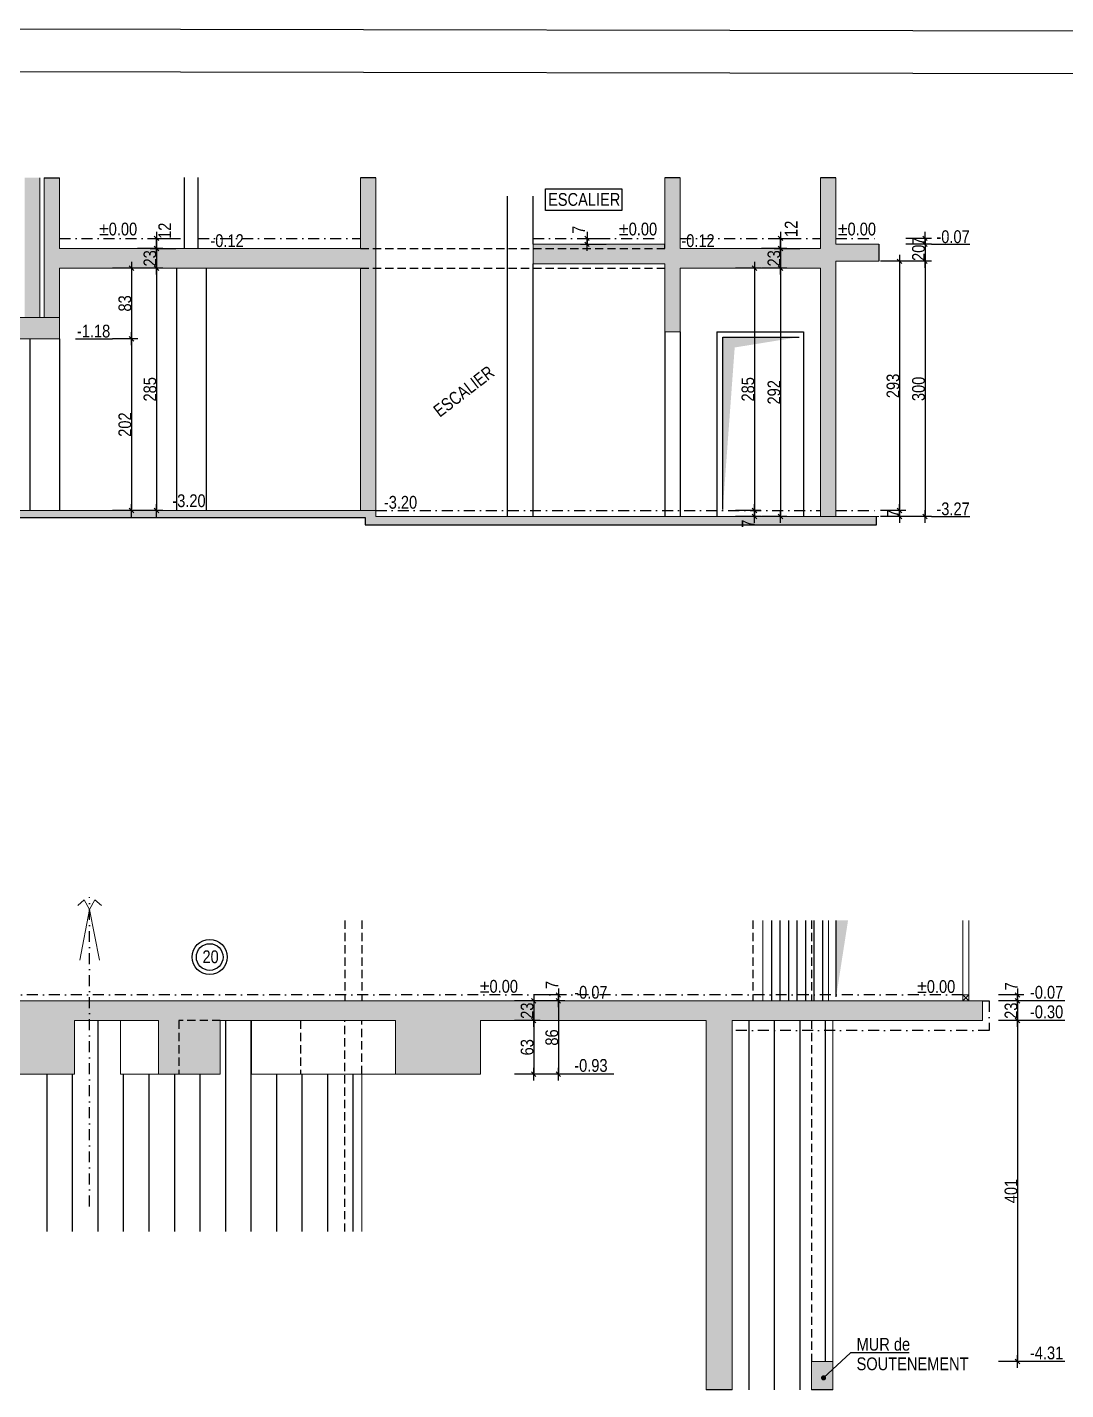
# Model space of a CAD drawing. Header units: centimetres. Extents: x 0 to 23018, y -29024 to -24812.
# Drawn here: x 17434 to 18656, y -26414 to -24812 of the extents above; entities that cross this region are included whole.
import ezdxf
from ezdxf.enums import TextEntityAlignment as Align

# ---------------------------------------------------------------- set-up
doc = ezdxf.new("R2010")
doc.units = ezdxf.units.CM
doc.header["$LTSCALE"] = 25.4
doc.header["$PDMODE"] = 1
doc.header["$PDSIZE"] = -2
doc.linetypes.add('CACHEX2', pattern=[19.05, 12.7, -6.35])
doc.linetypes.add('TIRETPTX2', pattern=[50.8, 25.4, -12.7, 0, -12.7])
for name, color, linetype in [('01_cote_gen', 4, 'Continuous'), ('01_linteaux', 2, 'Continuous'), ('01_murs_sup', 2, 'CACHEX2'), ('01_poch_BN', 9, 'Continuous'), ('01_poch_murs', 253, 'Continuous'), ('01_texte', 230, 'Continuous'), ('AA_COTES', 2, 'Continuous')]:
    doc.layers.add(name, color=color, linetype=linetype)
doc.layers.add('01_murs_coup', color=5, linetype='Continuous', lineweight=60)
doc.layers.add('01_PIEUX', color=5, linetype='Continuous', lineweight=60)
doc.styles.add('ARIAL NA', font='ARIALN.TTF')
doc.styles.add('MATTE_TXT', font='arial.ttf')
doc.styles.add('STYLE2', font='ARIALN.TTF')
doc.dimstyles.new('JB50', dxfattribs={"dimscale": 0.1, "dimtxt": 150, "dimasz": 15, "dimexe": 0.1, "dimexo": 0.1, "dimgap": 0.09, "dimtad": 1, "dimdec": 1, "dimdsep": 46, "dimtxsty": 'STYLE2', "dimblk1": 'BOND_G', "dimblk2": 'BOND_D', "dimsah": 1, "dimcen": 1.5, "dimdle": 0.01, "dimse1": 1, "dimse2": 1, "dimclrd": 4, "dimclre": 2, "dimclrt": 6, "dimazin": 2, "dimtfac": 2.333333, "dimtdec": 1, "dimtix": 1, "dimtmove": 2, "dimatfit": 3, "dimldrblk": 'BOND_G', "dimfxl": 1, "dimtolj": 1, "dimtzin": 0, "dimarcsym": 0})

# ---------------------------------------------------------------- blocks, each defined once
blk = doc.blocks.new('BOND_G')
at = {"layer": 'AA_COTES', "color": 0}
for p, q in [((0, -5), (0, 15)), ((5, 0), (-5, 0)), ((1.8, 1.8), (-1.8, -1.8))]:
    blk.add_line(p, q, dxfattribs=at)
blk = doc.blocks.new('BOND_D')
at = {"layer": 'AA_COTES', "color": 0}
for p, q in [((5, 0), (-5, 0)), ((-1.8, -1.8), (1.8, 1.8)), ((0, 5), (0, -15))]:
    blk.add_line(p, q, dxfattribs=at)
blk = doc.blocks.new('*D39')
at = {"layer": '01_cote_gen', "color": 4, "lineweight": -2, "ltscale": 3, "transparency": 16777216}
blk.add_line((20076.5, -25449.1), (20076.5, -25506.1), dxfattribs=at)
at = {"layer": 'Defpoints', "color": 0, "ltscale": 3, "transparency": 16777216}
for p in [(20054, -25447.6), (0, -25507.6), (20076.5, -25507.6)]:
    blk.add_point(p, dxfattribs=at)
at = {"layer": '01_cote_gen', "color": 4, "lineweight": -2, "ltscale": 3, "transparency": 16777216, "xscale": 1.5, "yscale": 1.5, "zscale": 1.5}
for name, p, rotation in [('BOND_G', (20076.5, -25447.6), 90), ('BOND_D', (20076.5, -25507.6), 270)]:
    blk.add_blockref(name, p, dxfattribs=dict(at, rotation=rotation))
at = {"layer": '01_cote_gen', "color": 6, "ltscale": 3, "transparency": 16777216, "insert": (20068.9, -25477.6), "char_height": 15, "attachment_point": 5, "rotation": 90, "style": 'STYLE2'}
blk.add_mtext('\\A1;60', dxfattribs=at)
blk = doc.blocks.new('*D143')
at = {"layer": '01_cote_gen', "color": 4, "lineweight": -2, "transparency": 16777216}
blk.add_line((18058.7, -25951.7), (18058.7, -25955.7), dxfattribs=at)
at = {"layer": 'Defpoints', "color": 0, "transparency": 16777216}
for p in [(18018.4, -25950.2), (18010.6, -25957.2), (18058.7, -25957.2)]:
    blk.add_point(p, dxfattribs=at)
at = {"layer": '01_cote_gen', "color": 4, "lineweight": -2, "transparency": 16777216, "xscale": 1.5, "yscale": 1.5, "zscale": 1.5}
for name, p, rotation in [('BOND_G', (18058.7, -25950.2), 90), ('BOND_D', (18058.7, -25957.2), 270)]:
    blk.add_blockref(name, p, dxfattribs=dict(at, rotation=rotation))
at = {"layer": '01_cote_gen', "color": 6, "transparency": 16777216, "insert": (18051.2, -25938.5), "char_height": 15, "attachment_point": 5, "rotation": 90, "style": 'STYLE2'}
blk.add_mtext('\\A1;7', dxfattribs=at)
blk = doc.blocks.new('*D144')
at = {"layer": '01_cote_gen', "color": 4, "lineweight": -2, "transparency": 16777216}
blk.add_line((18058.7, -25958.7), (18058.7, -26041.7), dxfattribs=at)
at = {"layer": 'Defpoints', "color": 0, "transparency": 16777216}
for p in [(18029, -25957.2), (17967, -26043.2), (18058.7, -26043.2)]:
    blk.add_point(p, dxfattribs=at)
at = {"layer": '01_cote_gen', "color": 4, "lineweight": -2, "transparency": 16777216, "xscale": 1.5, "yscale": 1.5, "zscale": 1.5}
for name, p, rotation in [('BOND_G', (18058.7, -25957.2), 90), ('BOND_D', (18058.7, -26043.2), 270)]:
    blk.add_blockref(name, p, dxfattribs=dict(at, rotation=rotation))
at = {"layer": '01_cote_gen', "color": 6, "transparency": 16777216, "insert": (18051.1, -26000.2), "char_height": 15, "attachment_point": 5, "rotation": 90, "style": 'STYLE2'}
blk.add_mtext('\\A1;86', dxfattribs=at)
blk = doc.blocks.new('*D145')
at = {"layer": '01_cote_gen', "color": 4, "lineweight": -2, "transparency": 16777216}
blk.add_line((18029.7, -25958.7), (18029.7, -25978.7), dxfattribs=at)
at = {"layer": 'Defpoints', "color": 0, "transparency": 16777216}
for p in [(18022.5, -25957.2), (18022.5, -25980.2), (18029.7, -25980.2)]:
    blk.add_point(p, dxfattribs=at)
at = {"layer": '01_cote_gen', "color": 4, "lineweight": -2, "transparency": 16777216, "xscale": 1.5, "yscale": 1.5, "zscale": 1.5}
for name, p, rotation in [('BOND_G', (18029.7, -25957.2), 90), ('BOND_D', (18029.7, -25980.2), 270)]:
    blk.add_blockref(name, p, dxfattribs=dict(at, rotation=rotation))
at = {"layer": '01_cote_gen', "color": 6, "transparency": 16777216, "insert": (18022, -25968.7), "char_height": 15, "attachment_point": 5, "rotation": 90, "style": 'STYLE2'}
blk.add_mtext('\\A1;23', dxfattribs=at)
blk = doc.blocks.new('*D146')
at = {"layer": '01_cote_gen', "color": 4, "lineweight": -2, "transparency": 16777216}
blk.add_line((18029.7, -25981.7), (18029.7, -26041.7), dxfattribs=at)
at = {"layer": 'Defpoints', "color": 0, "transparency": 16777216}
for p in [(18001.4, -25980.2), (17967, -26043.2), (18029.7, -26043.2)]:
    blk.add_point(p, dxfattribs=at)
at = {"layer": '01_cote_gen', "color": 4, "lineweight": -2, "transparency": 16777216, "xscale": 1.5, "yscale": 1.5, "zscale": 1.5}
for name, p, rotation in [('BOND_G', (18029.7, -25980.2), 90), ('BOND_D', (18029.7, -26043.2), 270)]:
    blk.add_blockref(name, p, dxfattribs=dict(at, rotation=rotation))
at = {"layer": '01_cote_gen', "color": 6, "transparency": 16777216, "insert": (18022, -26011.7), "char_height": 15, "attachment_point": 5, "rotation": 90, "style": 'STYLE2'}
blk.add_mtext('\\A1;63', dxfattribs=at)
blk = doc.blocks.new('*D119')
at = {"layer": '01_cote_gen', "color": 4, "lineweight": -2, "transparency": 16777216}
blk.add_line((18598.9, -25958.7), (18598.9, -25978.7), dxfattribs=at)
at = {"layer": 'Defpoints', "color": 0, "transparency": 16777216}
for p in [(18543.5, -25957.2), (18543.5, -25980.2), (18598.9, -25980.2)]:
    blk.add_point(p, dxfattribs=at)
at = {"layer": '01_cote_gen', "color": 4, "lineweight": -2, "transparency": 16777216, "xscale": 1.5, "yscale": 1.5, "zscale": 1.5}
for name, p, rotation in [('BOND_G', (18598.9, -25957.2), 90), ('BOND_D', (18598.9, -25980.2), 270)]:
    blk.add_blockref(name, p, dxfattribs=dict(at, rotation=rotation))
at = {"layer": '01_cote_gen', "color": 6, "transparency": 16777216, "insert": (18591.2, -25968.7), "char_height": 15, "attachment_point": 5, "rotation": 90, "style": 'STYLE2'}
blk.add_mtext('\\A1;23', dxfattribs=at)
blk = doc.blocks.new('*D120')
at = {"layer": '01_cote_gen', "color": 4, "lineweight": -2, "transparency": 16777216}
blk.add_line((18598.9, -25951.7), (18598.9, -25955.7), dxfattribs=at)
at = {"layer": 'Defpoints', "color": 0, "transparency": 16777216}
for p in [(18505.8, -25950.2), (18505.8, -25957.2), (18598.9, -25957.2)]:
    blk.add_point(p, dxfattribs=at)
at = {"layer": '01_cote_gen', "color": 4, "lineweight": -2, "transparency": 16777216, "xscale": 1.5, "yscale": 1.5, "zscale": 1.5}
for name, p, rotation in [('BOND_G', (18598.9, -25950.2), 90), ('BOND_D', (18598.9, -25957.2), 270)]:
    blk.add_blockref(name, p, dxfattribs=dict(at, rotation=rotation))
at = {"layer": '01_cote_gen', "color": 6, "transparency": 16777216, "insert": (18591.4, -25940), "char_height": 15, "attachment_point": 5, "rotation": 90, "style": 'STYLE2'}
blk.add_mtext('\\A1;7', dxfattribs=at)
blk = doc.blocks.new('*D149')
at = {"layer": '01_cote_gen', "color": 4, "lineweight": -2, "transparency": 16777216}
blk.add_line((18598.9, -25981.7), (18598.9, -26379.7), dxfattribs=at)
at = {"layer": 'Defpoints', "color": 0, "transparency": 16777216}
for p in [(18394, -25980.2), (18337.4, -26381.2), (18598.9, -26381.2)]:
    blk.add_point(p, dxfattribs=at)
at = {"layer": '01_cote_gen', "color": 4, "lineweight": -2, "transparency": 16777216, "xscale": 1.5, "yscale": 1.5, "zscale": 1.5}
for name, p, rotation in [('BOND_G', (18598.9, -25980.2), 90), ('BOND_D', (18598.9, -26381.2), 270)]:
    blk.add_blockref(name, p, dxfattribs=dict(at, rotation=rotation))
at = {"layer": '01_cote_gen', "color": 6, "transparency": 16777216, "insert": (18591.2, -26180.7), "char_height": 15, "attachment_point": 5, "rotation": 90, "style": 'STYLE2'}
blk.add_mtext('\\A1;401', dxfattribs=at)
blk = doc.blocks.new('*D297')
at = {"layer": '01_cote_gen', "color": 4, "lineweight": -2, "transparency": 16777216}
blk.add_line((18460.1, -25089.1), (18460.1, -25379.1), dxfattribs=at)
at = {"layer": 'Defpoints', "color": 0, "transparency": 16777216}
for p in [(18435.6, -25087.6), (18435.6, -25380.6), (18460.1, -25380.6)]:
    blk.add_point(p, dxfattribs=at)
at = {"layer": '01_cote_gen', "color": 4, "lineweight": -2, "transparency": 16777216, "xscale": 1.5, "yscale": 1.5, "zscale": 1.5}
for name, p, rotation in [('BOND_G', (18460.1, -25087.6), 90), ('BOND_D', (18460.1, -25380.6), 270)]:
    blk.add_blockref(name, p, dxfattribs=dict(at, rotation=rotation))
at = {"layer": '01_cote_gen', "color": 6, "transparency": 16777216, "insert": (18452.4, -25234.1), "char_height": 15, "attachment_point": 5, "rotation": 90, "style": 'STYLE2'}
blk.add_mtext('\\A1;293', dxfattribs=at)
blk = doc.blocks.new('*D298')
at = {"layer": '01_cote_gen', "color": 4, "lineweight": -2, "transparency": 16777216}
blk.add_line((18490, -25069.1), (18490, -25086.1), dxfattribs=at)
at = {"layer": 'Defpoints', "color": 0, "transparency": 16777216}
for p in [(18435.6, -25067.6), (18427.6, -25087.6), (18490, -25087.6)]:
    blk.add_point(p, dxfattribs=at)
at = {"layer": '01_cote_gen', "color": 4, "lineweight": -2, "transparency": 16777216, "xscale": 1.5, "yscale": 1.5, "zscale": 1.5}
for name, p, rotation in [('BOND_G', (18490, -25067.6), 90), ('BOND_D', (18490, -25087.6), 270)]:
    blk.add_blockref(name, p, dxfattribs=dict(at, rotation=rotation))
at = {"layer": '01_cote_gen', "color": 6, "transparency": 16777216, "insert": (18482.4, -25077.6), "char_height": 15, "attachment_point": 5, "rotation": 90, "style": 'STYLE2'}
blk.add_mtext('\\A1;20', dxfattribs=at)
blk = doc.blocks.new('*D299')
at = {"layer": '01_cote_gen', "color": 4, "lineweight": -2, "transparency": 16777216}
blk.add_line((18490, -25089.1), (18490, -25386.1), dxfattribs=at)
at = {"layer": 'Defpoints', "color": 0, "transparency": 16777216}
for p in [(18437.6, -25087.6), (18435.6, -25387.6), (18490, -25387.6)]:
    blk.add_point(p, dxfattribs=at)
at = {"layer": '01_cote_gen', "color": 4, "lineweight": -2, "transparency": 16777216, "xscale": 1.5, "yscale": 1.5, "zscale": 1.5}
for name, p, rotation in [('BOND_G', (18490, -25087.6), 90), ('BOND_D', (18490, -25387.6), 270)]:
    blk.add_blockref(name, p, dxfattribs=dict(at, rotation=rotation))
at = {"layer": '01_cote_gen', "color": 6, "transparency": 16777216, "insert": (18482.4, -25237.6), "char_height": 15, "attachment_point": 5, "rotation": 90, "style": 'STYLE2'}
blk.add_mtext('\\A1;300', dxfattribs=at)
blk = doc.blocks.new('*D300')
at = {"layer": '01_cote_gen', "color": 4, "lineweight": -2, "transparency": 16777216}
for p, q in [((18460.1, -25379.1), (18460.1, -25377.6)), ((18460.1, -25387.6), (18460.1, -25380.6)), ((18460.1, -25389.1), (18460.1, -25390.6))]:
    blk.add_line(p, q, dxfattribs=at)
at = {"layer": 'Defpoints', "color": 0, "transparency": 16777216}
for p in [(18430.7, -25380.6), (18430.7, -25387.6), (18460.1, -25380.6)]:
    blk.add_point(p, dxfattribs=at)
at = {"layer": '01_cote_gen', "color": 4, "lineweight": -2, "transparency": 16777216, "xscale": 1.5, "yscale": 1.5, "zscale": 1.5}
for name, p, rotation in [('BOND_D', (18460.1, -25380.6), 270), ('BOND_G', (18460.1, -25387.6), 90)]:
    blk.add_blockref(name, p, dxfattribs=dict(at, rotation=rotation))
at = {"layer": '01_cote_gen', "color": 6, "transparency": 16777216, "insert": (18452.6, -25384.1), "char_height": 15, "attachment_point": 5, "rotation": 90, "style": 'STYLE2'}
blk.add_mtext('\\A1;7', dxfattribs=at)
blk = doc.blocks.new('*D301')
at = {"layer": '01_cote_gen', "color": 4, "lineweight": -2, "transparency": 16777216}
for p, q in [((18490, -25059.1), (18490, -25057.6)), ((18490, -25067.6), (18490, -25060.6)), ((18490, -25069.1), (18490, -25070.6))]:
    blk.add_line(p, q, dxfattribs=at)
at = {"layer": 'Defpoints', "color": 0, "transparency": 16777216}
for p in [(18432.3, -25060.6), (18432.3, -25067.6), (18490, -25060.6)]:
    blk.add_point(p, dxfattribs=at)
at = {"layer": '01_cote_gen', "color": 4, "lineweight": -2, "transparency": 16777216, "xscale": 1.5, "yscale": 1.5, "zscale": 1.5}
for name, p, rotation in [('BOND_D', (18490, -25060.6), 270), ('BOND_G', (18490, -25067.6), 90)]:
    blk.add_blockref(name, p, dxfattribs=dict(at, rotation=rotation))
at = {"layer": '01_cote_gen', "color": 6, "transparency": 16777216, "insert": (18482.5, -25064.1), "char_height": 15, "attachment_point": 5, "rotation": 90, "style": 'STYLE2'}
blk.add_mtext('\\A1;7', dxfattribs=at)
blk = doc.blocks.new('*D284')
at = {"layer": '01_cote_gen', "color": 4, "lineweight": -2, "transparency": 16777216}
blk.add_line((18320.1, -25074.1), (18320.1, -25094.1), dxfattribs=at)
at = {"layer": 'Defpoints', "color": 0, "transparency": 16777216}
for p in [(18302.8, -25072.6), (18302.8, -25095.6), (18320.1, -25095.6)]:
    blk.add_point(p, dxfattribs=at)
at = {"layer": '01_cote_gen', "color": 4, "lineweight": -2, "transparency": 16777216, "xscale": 1.5, "yscale": 1.5, "zscale": 1.5}
for name, p, rotation in [('BOND_G', (18320.1, -25072.6), 90), ('BOND_D', (18320.1, -25095.6), 270)]:
    blk.add_blockref(name, p, dxfattribs=dict(at, rotation=rotation))
at = {"layer": '01_cote_gen', "color": 6, "transparency": 16777216, "insert": (18312.4, -25084.1), "char_height": 15, "attachment_point": 5, "rotation": 90, "style": 'STYLE2'}
blk.add_mtext('\\A1;23', dxfattribs=at)
blk = doc.blocks.new('*D285')
at = {"layer": '01_cote_gen', "color": 4, "lineweight": -2, "transparency": 16777216}
blk.add_line((18320.1, -25097.1), (18320.1, -25386.1), dxfattribs=at)
at = {"layer": 'Defpoints', "color": 0, "transparency": 16777216}
for p in [(18297.6, -25095.6), (18320.1, -25387.6), (18325.3, -25387.6)]:
    blk.add_point(p, dxfattribs=at)
at = {"layer": '01_cote_gen', "color": 4, "lineweight": -2, "transparency": 16777216, "xscale": 1.5, "yscale": 1.5, "zscale": 1.5}
for name, p, rotation in [('BOND_G', (18320.1, -25095.6), 90), ('BOND_D', (18320.1, -25387.6), 270)]:
    blk.add_blockref(name, p, dxfattribs=dict(at, rotation=rotation))
at = {"layer": '01_cote_gen', "color": 6, "transparency": 16777216, "insert": (18312.4, -25241.6), "char_height": 15, "attachment_point": 5, "rotation": 90, "style": 'STYLE2'}
blk.add_mtext('\\A1;292', dxfattribs=at)
blk = doc.blocks.new('*D286')
at = {"layer": '01_cote_gen', "color": 4, "lineweight": -2, "transparency": 16777216}
blk.add_line((18289.5, -25097.1), (18289.5, -25379.1), dxfattribs=at)
at = {"layer": 'Defpoints', "color": 0, "transparency": 16777216}
for p in [(18280.8, -25095.6), (18288.3, -25380.6), (18289.5, -25380.6)]:
    blk.add_point(p, dxfattribs=at)
at = {"layer": '01_cote_gen', "color": 4, "lineweight": -2, "transparency": 16777216, "xscale": 1.5, "yscale": 1.5, "zscale": 1.5}
for name, p, rotation in [('BOND_G', (18289.5, -25095.6), 90), ('BOND_D', (18289.5, -25380.6), 270)]:
    blk.add_blockref(name, p, dxfattribs=dict(at, rotation=rotation))
at = {"layer": '01_cote_gen', "color": 6, "transparency": 16777216, "insert": (18281.8, -25238.1), "char_height": 15, "attachment_point": 5, "rotation": 90, "style": 'STYLE2'}
blk.add_mtext('\\A1;285', dxfattribs=at)
blk = doc.blocks.new('*D287')
at = {"layer": '01_cote_gen', "color": 4, "lineweight": -2, "transparency": 16777216}
blk.add_line((18289.5, -25382.1), (18289.5, -25386.1), dxfattribs=at)
at = {"layer": 'Defpoints', "color": 0, "transparency": 16777216}
for p in [(18282, -25380.6), (18282, -25387.6), (18289.5, -25387.6)]:
    blk.add_point(p, dxfattribs=at)
at = {"layer": '01_cote_gen', "color": 4, "lineweight": -2, "transparency": 16777216, "xscale": 1.5, "yscale": 1.5, "zscale": 1.5}
for name, p, rotation in [('BOND_G', (18289.5, -25380.6), 90), ('BOND_D', (18289.5, -25387.6), 270)]:
    blk.add_blockref(name, p, dxfattribs=dict(at, rotation=rotation))
at = {"layer": '01_cote_gen', "color": 6, "transparency": 16777216, "insert": (18282, -25396.1), "char_height": 15, "attachment_point": 5, "rotation": 90, "style": 'STYLE2'}
blk.add_mtext('\\A1;7', dxfattribs=at)
blk = doc.blocks.new('*D288')
at = {"layer": '01_cote_gen', "color": 4, "lineweight": -2, "transparency": 16777216}
blk.add_line((18320.1, -25071.1), (18320.1, -25062.1), dxfattribs=at)
at = {"layer": 'Defpoints', "color": 0, "transparency": 16777216}
for p in [(18300.4, -25060.6), (18320.1, -25060.6), (18305.4, -25072.6)]:
    blk.add_point(p, dxfattribs=at)
at = {"layer": '01_cote_gen', "color": 4, "lineweight": -2, "transparency": 16777216, "xscale": 1.5, "yscale": 1.5, "zscale": 1.5}
for name, p, rotation in [('BOND_D', (18320.1, -25060.6), 90), ('BOND_G', (18320.1, -25072.6), 270)]:
    blk.add_blockref(name, p, dxfattribs=dict(at, rotation=rotation))
at = {"layer": '01_cote_gen', "color": 6, "transparency": 16777216, "insert": (18332.5, -25049.4), "char_height": 15, "attachment_point": 5, "rotation": 90, "style": 'STYLE2'}
blk.add_mtext('\\A1;12', dxfattribs=at)
blk = doc.blocks.new('*D289')
at = {"layer": '01_cote_gen', "color": 4, "lineweight": -2, "transparency": 16777216}
blk.add_line((17586.1, -25071.1), (17586.1, -25062.1), dxfattribs=at)
at = {"layer": 'Defpoints', "color": 0, "transparency": 16777216}
for p in [(17584.1, -25060.6), (17586.1, -25060.6), (17584.1, -25072.6)]:
    blk.add_point(p, dxfattribs=at)
at = {"layer": '01_cote_gen', "color": 4, "lineweight": -2, "transparency": 16777216, "xscale": 1.5, "yscale": 1.5, "zscale": 1.5}
for name, p, rotation in [('BOND_D', (17586.1, -25060.6), 90), ('BOND_G', (17586.1, -25072.6), 270)]:
    blk.add_blockref(name, p, dxfattribs=dict(at, rotation=rotation))
at = {"layer": '01_cote_gen', "color": 6, "transparency": 16777216, "insert": (17595.7, -25051.7), "char_height": 15, "attachment_point": 5, "rotation": 90, "style": 'STYLE2'}
blk.add_mtext('\\A1;12', dxfattribs=at)
blk = doc.blocks.new('*D290')
at = {"layer": '01_cote_gen', "color": 4, "lineweight": -2, "transparency": 16777216}
blk.add_line((17586.1, -25074.1), (17586.1, -25094.1), dxfattribs=at)
at = {"layer": 'Defpoints', "color": 0, "transparency": 16777216}
for p in [(17553.7, -25072.6), (17553.7, -25095.6), (17586.1, -25095.6)]:
    blk.add_point(p, dxfattribs=at)
at = {"layer": '01_cote_gen', "color": 4, "lineweight": -2, "transparency": 16777216, "xscale": 1.5, "yscale": 1.5, "zscale": 1.5}
for name, p, rotation in [('BOND_G', (17586.1, -25072.6), 90), ('BOND_D', (17586.1, -25095.6), 270)]:
    blk.add_blockref(name, p, dxfattribs=dict(at, rotation=rotation))
at = {"layer": '01_cote_gen', "color": 6, "transparency": 16777216, "insert": (17578.4, -25084.1), "char_height": 15, "attachment_point": 5, "rotation": 90, "style": 'STYLE2'}
blk.add_mtext('\\A1;23', dxfattribs=at)
blk = doc.blocks.new('*D291')
at = {"layer": '01_cote_gen', "color": 4, "lineweight": -2, "transparency": 16777216}
blk.add_line((17556.6, -25097.1), (17556.6, -25177.1), dxfattribs=at)
at = {"layer": 'Defpoints', "color": 0, "transparency": 16777216}
for p in [(17525.5, -25095.6), (17485.8, -25178.6), (17556.6, -25178.6)]:
    blk.add_point(p, dxfattribs=at)
at = {"layer": '01_cote_gen', "color": 4, "lineweight": -2, "transparency": 16777216, "xscale": 1.5, "yscale": 1.5, "zscale": 1.5}
for name, p, rotation in [('BOND_G', (17556.6, -25095.6), 90), ('BOND_D', (17556.6, -25178.6), 270)]:
    blk.add_blockref(name, p, dxfattribs=dict(at, rotation=rotation))
at = {"layer": '01_cote_gen', "color": 6, "transparency": 16777216, "insert": (17548.9, -25137.1), "char_height": 15, "attachment_point": 5, "rotation": 90, "style": 'STYLE2'}
blk.add_mtext('\\A1;83', dxfattribs=at)
blk = doc.blocks.new('*D292')
at = {"layer": '01_cote_gen', "color": 4, "lineweight": -2, "transparency": 16777216}
blk.add_line((17586.1, -25097.1), (17586.1, -25379.1), dxfattribs=at)
at = {"layer": 'Defpoints', "color": 0, "transparency": 16777216}
for p in [(17612.4, -25095.6), (17586.1, -25380.6), (17612.4, -25380.6)]:
    blk.add_point(p, dxfattribs=at)
at = {"layer": '01_cote_gen', "color": 4, "lineweight": -2, "transparency": 16777216, "xscale": 1.5, "yscale": 1.5, "zscale": 1.5}
for name, p, rotation in [('BOND_G', (17586.1, -25095.6), 90), ('BOND_D', (17586.1, -25380.6), 270)]:
    blk.add_blockref(name, p, dxfattribs=dict(at, rotation=rotation))
at = {"layer": '01_cote_gen', "color": 6, "transparency": 16777216, "insert": (17578.4, -25238.1), "char_height": 15, "attachment_point": 5, "rotation": 90, "style": 'STYLE2'}
blk.add_mtext('\\A1;285', dxfattribs=at)
blk = doc.blocks.new('*D293')
at = {"layer": '01_cote_gen', "color": 4, "lineweight": -2, "transparency": 16777216}
blk.add_line((17556.6, -25180.1), (17556.6, -25379.1), dxfattribs=at)
at = {"layer": 'Defpoints', "color": 0, "transparency": 16777216}
for p in [(17541.2, -25178.6), (17552.7, -25380.6), (17556.6, -25380.6)]:
    blk.add_point(p, dxfattribs=at)
at = {"layer": '01_cote_gen', "color": 4, "lineweight": -2, "transparency": 16777216, "xscale": 1.5, "yscale": 1.5, "zscale": 1.5}
for name, p, rotation in [('BOND_G', (17556.6, -25178.6), 90), ('BOND_D', (17556.6, -25380.6), 270)]:
    blk.add_blockref(name, p, dxfattribs=dict(at, rotation=rotation))
at = {"layer": '01_cote_gen', "color": 6, "transparency": 16777216, "insert": (17548.9, -25279.6), "char_height": 15, "attachment_point": 5, "rotation": 90, "style": 'STYLE2'}
blk.add_mtext('\\A1;202', dxfattribs=at)
blk = doc.blocks.new('*D304')
at = {"layer": '01_cote_gen', "color": 4, "lineweight": -2, "transparency": 16777216}
blk.add_line((18092.4, -25066.1), (18092.4, -25062.1), dxfattribs=at)
at = {"layer": 'Defpoints', "color": 0, "transparency": 16777216}
for p in [(18092.4, -25060.6), (18095.8, -25060.6), (18095.8, -25067.6)]:
    blk.add_point(p, dxfattribs=at)
at = {"layer": '01_cote_gen', "color": 4, "lineweight": -2, "transparency": 16777216, "xscale": 1.5, "yscale": 1.5, "zscale": 1.5}
for name, p, rotation in [('BOND_D', (18092.4, -25060.6), 90), ('BOND_G', (18092.4, -25067.6), 270)]:
    blk.add_blockref(name, p, dxfattribs=dict(at, rotation=rotation))
at = {"layer": '01_cote_gen', "color": 6, "transparency": 16777216, "insert": (18082.7, -25050.6), "char_height": 15, "attachment_point": 5, "rotation": 90, "style": 'STYLE2'}
blk.add_mtext('\\A1;7', dxfattribs=at)

msp = doc.modelspace()

# ---------------------------------------------------------------- hatches: boundary and pattern name
at = {"layer": '01_poch_BN'}
h = msp.add_hatch(color=256, dxfattribs=at)
h.dxf.hatch_style = 1
h.paths.add_polyline_path([(17030.97, -24989.36), (17014.97, -24989.36), (17014.97, -25073.62), (17030.97, -25073.62)], flags=17)
h.paths.add_polyline_path([(17030.97, -25073.62), (17014.97, -25073.62), (17014.97, -25088.62), (16727.58, -25093.62), (16727.58, -25153.62), (16794.58, -25153.62), (16794.58, -25117.62), (17014.97, -25111.62), (17014.97, -25380.62), (17034.97, -25380.62), (17035.97, -25153.62), (17448.97, -25153.62), (17448.97, -24989.36), (17430.97, -24989.36), (17430.97, -25153.62), (17030.97, -25153.62)])
h.paths.add_polyline_path([(16794.58, -25213.62), (16784.58, -25213.62), (16784.58, -25430.95), (16794.58, -25430.95)])
h.paths.add_polyline_path([(16784.58, -25213.62), (16769.58, -25213.62), (16769.58, -25430.95), (16784.58, -25430.95)])
h.paths.add_polyline_path([(17844.01, -24989.36), (17826.01, -24989.36), (17826.01, -25072.62), (17472.01, -25072.62), (17472.01, -24989.36), (17454.01, -24989.36), (17454.01, -25097.62), (17454.01, -25153.4), (17472.01, -25153.4), (17472.01, -25095.62), (17826.01, -25095.62), (17826.01, -25380.62), (17844.01, -25380.62)])
h.paths.add_polyline_path([(18385.01, -25087.62), (18435.64, -25087.62), (18435.64, -25067.62), (18385.01, -25067.62), (18385.01, -24989.36), (18367.01, -24989.36), (18367.01, -25072.62), (18202.01, -25072.62), (18202.01, -24989.36), (18184.01, -24989.36), (18184.01, -25067.62), (18029.01, -25067.62), (18029.01, -25090.62), (18184.01, -25090.62), (18184.01, -25170.62), (18202.01, -25170.62), (18202.01, -25095.62), (18367.01, -25095.62), (18367.01, -25387.62), (18385.01, -25387.62)])
h.paths.add_polyline_path([(18432.92, -25387.62), (17844.01, -25387.62), (17844.01, -25380.62), (16794.58, -25380.62), (16794.58, -25389), (17831.5, -25389), (17831.5, -25397.58), (18432.92, -25397.58)])
h = msp.add_hatch(color=256, dxfattribs=at)
h.dxf.hatch_style = 1
h.paths.add_polyline_path([(17472.01, -25153.62), (17030.97, -25153.62), (17014.97, -25155.37), (17014.97, -25380.62), (17034.97, -25380.62), (17034.97, -25178.62), (17472.01, -25178.62)])
h.paths.add_polyline_path([(17360.35, -25179.31), (17360.35, -25152.7), (17329.12, -25152.7), (17329.12, -25179.31)], flags=9)
h = msp.add_hatch(color=256, dxfattribs=at)
h.dxf.hatch_style = 1
h.paths.add_polyline_path([(17967.05, -25980.17), (18232.65, -25980.17), (18232.65, -26414.37), (18262.98, -26414.37), (18262.98, -25980.17), (18557.49, -25980.17), (18557.49, -25957.17), (17179.37, -25957.17), (17179.37, -25965.17), (16995.09, -25965.17), (16464.09, -25945.17), (16405.83, -25945.17), (16405.83, -26043.17), (16436.82, -26043.17), (16436.82, -25968.17), (16463.66, -25968.17), (16702.16, -25977.15), (16702.16, -25983.17), (16782.16, -25983.17), (16782.16, -25980.16), (16923.55, -25985.49), (16923.55, -26043.17), (17191.62, -26043.17), (17191.62, -25988.17), (17199.37, -25988.17), (17199.37, -25980.17), (17419.43, -25980.17), (17419.43, -26043.17), (17489.43, -26043.17), (17489.43, -25980.17), (17588.46, -25980.17), (17588.46, -26043.17), (17661, -26043.17), (17661, -25980.17), (17867.29, -25980.17), (17867.29, -26043.17), (17967.05, -26043.17)])
h.paths.add_polyline_path([(16782.16, -25983.17), (16702.16, -25983.17), (16702.16, -26043.17), (16782.16, -26043.17)], flags=17)
h.paths.add_polyline_path([(16782.16, -26103.17), (16751.82, -26103.17), (16751.82, -26228.48), (16782.16, -26228.48)], flags=17)
h = msp.add_hatch(color=256, dxfattribs=at)
h.dxf.hatch_style = 1
h.paths.add_polyline_path([(18381.37, -26381.17), (18356.37, -26381.17), (18356.37, -26414.37), (18381.37, -26414.37)])

# ---------------------------------------------------------------- linework, layer by layer
at = {"layer": '01_cote_gen'}
msp.add_line((23017.31, -24824.36), (16027.31, -24812.4), dxfattribs=at)
at = {"layer": '01_linteaux', "linetype": 'Continuous'}
for p, q in [((17619.01, -25072.62), (17619.01, -24989.16)), ((17635.01, -25072.62), (17635.01, -24989.16)), ((17999.01, -25387.62), (17999.01, -25011.16)), ((18029.01, -25067.62), (18029.01, -25011.16)), ((17609.51, -25095.62), (17609.51, -25380.62)), ((17644.51, -25095.62), (17644.51, -25380.62)), ((18029.01, -25387.62), (18029.01, -25090.62)), ((17437.01, -25178.62), (17437.01, -25380.62)), ((17472.01, -25178.62), (17472.01, -25380.62)), ((18184.01, -25170.62), (18184.01, -25387.62)), ((18202.01, -25170.62), (18202.01, -25387.62)), ((18245.01, -25170.62), (18347.01, -25170.62)), ((18245.01, -25170.62), (18245.01, -25387.62)), ((18347.01, -25170.62), (18347.01, -25387.62))]:
    msp.add_line(p, q, dxfattribs=at)
at = {"layer": '01_linteaux', "linetype": 'TIRETPTX2', "ltscale": 0.02}
for p, q in [((17472.01, -25060.62), (17619.01, -25060.62)), ((17635.01, -25060.62), (17826.01, -25060.62)), ((18029.01, -25060.62), (18184.01, -25060.62)), ((18202.01, -25060.62), (18367.01, -25060.62)), ((18385.01, -25060.62), (18435.64, -25060.62)), ((17844.01, -25380.62), (18367.01, -25380.62)), ((18385.01, -25380.62), (18435.64, -25380.62)), ((17507.4, -26198.78), (17507.4, -25835.35)), ((18534.49, -25950.17), (16995.37, -25950.17)), ((18557.49, -25957.17), (18565.49, -25957.17)), ((18565.49, -25957.17), (18565.49, -25992.17)), ((18565.49, -25992.17), (18262.98, -25992.17))]:
    msp.add_line(p, q, dxfattribs=at)
at = {"layer": '01_murs_coup', "linetype": 'Continuous', "lineweight": 5}
for p, q in [((17448.97, -24989.36), (17448.97, -25153.62)), ((17448.97, -24989.36), (17448.97, -25153.62)), ((17454.01, -24989.36), (17454.01, -25153.62)), ((17454.01, -24989.36), (17454.01, -25097.62)), ((17472.01, -24989.36), (17472.01, -25072.62)), ((17472.01, -24989.36), (17472.01, -25072.62)), ((17826.01, -24989.36), (17826.01, -25072.62)), ((17844.01, -24989.36), (17844.01, -25387.62)), ((18184.01, -24989.36), (18184.01, -25067.62)), ((18202.01, -24989.36), (18202.01, -25072.62)), ((18367.01, -24989.36), (18367.01, -25072.62)), ((18385.01, -24989.36), (18385.01, -25067.62)), ((18029.01, -25067.62), (18184.01, -25067.62)), ((18029.01, -25067.62), (18029.01, -25090.62)), ((18385.01, -25067.62), (18435.64, -25067.62)), ((17472.01, -25072.62), (17826.01, -25072.62)), ((18202.01, -25072.62), (18367.01, -25072.62)), ((17472.01, -25095.62), (17826.01, -25095.62)), ((17472.01, -25178.62), (17472.01, -25095.62)), ((17826.01, -25095.62), (17826.01, -25380.62)), ((18029.01, -25090.62), (18184.01, -25090.62)), ((18184.01, -25090.62), (18184.01, -25170.62)), ((18202.01, -25095.62), (18202.01, -25170.62)), ((18202.01, -25095.62), (18367.01, -25095.62)), ((18367.01, -25095.62), (18367.01, -25387.62)), ((18385.01, -25087.62), (18435.64, -25087.62)), ((18385.01, -25087.62), (18385.01, -25387.62)), ((17030.97, -25153.62), (17472.01, -25153.62)), ((17034.97, -25178.62), (17472.01, -25178.62)), ((18184.01, -25170.62), (18202.01, -25170.62)), ((16794.58, -25380.62), (17844.01, -25380.62)), ((17844.01, -25387.62), (18435.64, -25387.62)), ((18557.49, -25957.17), (17179.37, -25957.17)), ((18557.49, -25957.17), (18557.49, -25980.17)), ((17588.46, -25980.17), (17489.43, -25980.17)), ((17489.43, -25980.17), (17489.43, -26043.17)), ((17588.46, -25980.17), (17588.46, -26043.17)), ((17867.29, -25980.17), (17661, -25980.17)), ((17661, -25980.17), (17661, -26043.17)), ((17867.29, -25980.17), (17867.29, -26043.17)), ((18232.65, -25980.17), (17967.05, -25980.17)), ((17967.05, -25980.17), (17967.05, -26043.17)), ((18232.65, -25980.17), (18232.65, -26414.37)), ((18557.49, -25980.17), (18262.98, -25980.17)), ((18262.98, -25980.17), (18262.98, -26414.37)), ((17489.43, -26043.17), (17419.43, -26043.17)), ((17661, -26043.17), (17588.46, -26043.17)), ((17967.05, -26043.17), (17867.29, -26043.17)), ((18381.37, -26381.17), (18356.37, -26381.17)), ((18356.37, -26381.17), (18356.37, -26414.37)), ((18381.37, -26381.17), (18381.37, -26414.37))]:
    msp.add_line(p, q, dxfattribs=at)
at = {"layer": '01_murs_sup', "ltscale": 0.03}
for p, q in [((18184.01, -25072.62), (18184.01, -25067.62)), ((17826.01, -25072.62), (18184.01, -25072.62)), ((17826.01, -25095.62), (18184.01, -25095.62)), ((17807.4, -25862.58), (17807.4, -25957.17)), ((17827.4, -25862.58), (17827.4, -25957.17)), ((18287.59, -25862.58), (18287.59, -25957.17)), ((18356.37, -25862.58), (18356.37, -25957.17)), ((17612.14, -25980.17), (17612.14, -26043.17)), ((17661, -25980.17), (17612.14, -25980.17)), ((17755.31, -25980.17), (17755.31, -26043.17)), ((17807.4, -26228.48), (17807.4, -25980.17)), ((17827.4, -26043.17), (17827.4, -25980.17)), ((18356.37, -25980.17), (18356.37, -26381.17))]:
    msp.add_line(p, q, dxfattribs=at)
at = {"layer": '01_PIEUX', "color": 2, "linetype": 'Continuous', "lineweight": 5}
for p, q in [((17501.12, -25838.3), (17493.45, -25844.82)), ((17507.4, -25849.82), (17501.12, -25838.3)), ((17507.4, -25849.82), (17513.68, -25838.3)), ((17513.68, -25838.3), (17521.35, -25844.82)), ((17507.4, -25849.82), (17495.99, -25909.4)), ((17507.4, -25849.82), (17518.82, -25909.4)), ((18299.31, -25862.58), (18299.31, -25957.17)), ((18376.37, -25862.58), (18376.37, -25957.17)), ((18534.49, -25862.58), (18534.49, -25957.17)), ((18541.49, -25862.58), (18541.49, -25957.17)), ((18534.49, -25950.17), (18541.49, -25950.17)), ((18534.49, -25957.17), (18541.49, -25950.17)), ((18541.49, -25957.17), (18534.49, -25950.17)), ((17543.83, -25980.17), (17543.83, -26043.17)), ((17697.76, -25980.17), (17697.76, -26043.17)), ((18381.37, -25980.17), (18381.37, -26381.17)), ((17588.46, -26043.17), (17543.83, -26043.17)), ((17867.29, -26043.17), (17697.76, -26043.17)), ((17827.4, -26228.48), (17827.4, -26043.17))]:
    msp.add_line(p, q, dxfattribs=at)
at = {"layer": '01_poch_BN'}
for p, q in [((17454.01, -24989.36), (17472.01, -24989.36)), ((17844.01, -24989.36), (17826.01, -24989.36)), ((18202.01, -24989.36), (18184.01, -24989.36)), ((18385.01, -24989.36), (18367.01, -24989.36)), ((18435.64, -25067.62), (18435.64, -25087.62)), ((16794.58, -25389), (17831.5, -25389)), ((17831.5, -25389), (17831.5, -25397.58)), ((18432.92, -25397.58), (18432.92, -25387.62)), ((17831.5, -25397.58), (18432.92, -25397.58)), ((18262.98, -26414.37), (18232.65, -26414.37)), ((18381.37, -26414.37), (18356.37, -26414.37))]:
    msp.add_line(p, q, dxfattribs=at)
at = {"layer": '01_poch_murs', "ltscale": 3}
for p, q in [((18252.1, -25379.44), (18252.1, -25176.64)), ((18252.1, -25176.64), (18341.87, -25176.64)), ((18385.44, -25952.45), (18385.44, -25862.58))]:
    msp.add_line(p, q, dxfattribs=at)
at = {"layer": '01_poch_murs'}
for p, q in [((18309.31, -25862.58), (18309.31, -25957.17)), ((18319.31, -25862.58), (18319.31, -25957.17)), ((18329.31, -25862.58), (18329.31, -25957.17)), ((18339.31, -25862.58), (18339.31, -25957.17)), ((18349.31, -25862.58), (18349.31, -25957.17)), ((18359.31, -25862.58), (18359.31, -25957.17)), ((18369.31, -25862.58), (18369.31, -25957.17)), ((17517.4, -26228.48), (17517.4, -25980.17)), ((17667.4, -26228.48), (17667.4, -25980.17)), ((17697.4, -26228.48), (17697.4, -25980.17)), ((18282.98, -26414.37), (18282.98, -25980.17)), ((18312.98, -26414.37), (18312.98, -25980.17)), ((18342.98, -26414.37), (18342.98, -25980.17)), ((18372.98, -26381.17), (18372.98, -25980.17)), ((17457.4, -26228.48), (17457.4, -26043.17)), ((17487.4, -26228.48), (17487.4, -26043.17)), ((17547.4, -26228.48), (17547.4, -26043.17)), ((17577.4, -26228.48), (17577.4, -26043.17)), ((17607.4, -26228.48), (17607.4, -26043.17)), ((17637.4, -26228.48), (17637.4, -26043.17)), ((17727.4, -26228.48), (17727.4, -26043.17)), ((17757.4, -26228.48), (17757.4, -26043.17)), ((17787.4, -26228.48), (17787.4, -26043.17)), ((17817.4, -26228.48), (17817.4, -26043.17))]:
    msp.add_line(p, q, dxfattribs=at)
at = {"layer": '01_poch_murs', "ltscale": 3}
for points in [[(18252.1, -25379.44), (18252.1, -25176.64), (18266.13, -25188.91)], [(18252.1, -25176.64), (18341.87, -25176.64), (18266.13, -25188.91)], [(18385.44, -25952.45), (18385.44, -25862.58), (18399.47, -25862.39)]]:
    msp.add_solid(points, dxfattribs=at)
at = {"layer": '01_texte'}
for p, q in [((22967.31, -24874.36), (16077.31, -24862.55)), ((18497.55, -25067.62), (18542.71, -25067.62)), ((17490.87, -25178.62), (17534.12, -25178.62)), ((18497.55, -25387.62), (18542.71, -25387.62)), ((18654.48, -25957.17), (18606.38, -25957.17)), ((18654.48, -25980.17), (18606.38, -25980.17)), ((18123.97, -26043.17), (18066.22, -26043.17)), ((18402.46, -26370.97), (18370.65, -26400.4)), ((18471.21, -26370.97), (18402.46, -26370.97)), ((18654.48, -26381.17), (18606.38, -26381.17))]:
    msp.add_line(p, q, dxfattribs=at)
msp.add_lwpolyline([(18043.47, -25002.35), (18133.52, -25002.35), (18133.52, -25028.04), (18043.47, -25028.04)], close=True, dxfattribs=at)
at = {"layer": '01_texte', "const_width": 3}
msp.add_lwpolyline([(18369.15, -26400.4, 1), (18372.15, -26400.4, 1)], format="xyb", close=True, dxfattribs=at)
at = {"layer": '01_texte'}
for radius in [20.63, 15.66]:
    msp.add_circle((17648.61, -25905.59), radius, dxfattribs=at)

# ---------------------------------------------------------------- texts
at = {"layer": '01_texte', "style": 'ARIAL NA'}
for s, p in [('ESCALIER', (18089.09, -25026.84)), ('-0.07', (18522.96, -25070.65)), ('-1.18', (17512.01, -25181.65)), ('-3.20', (17624.22, -25381.08)), ('-3.20', (17873.03, -25382.95)), ('-3.27', (18522.96, -25390.65))]:
    msp.add_text(s, height=15, dxfattribs=at).set_placement(p, align=Align.BOTTOM_CENTER)
at = {"layer": '01_texte'}
for s, style, p in [('%%P0.00', 'ARIAL NA', (17518.34, -25057.15)), ('%%P0.00', 'ARIAL NA', (18129.95, -25057.15)), ('%%P0.00', 'ARIAL NA', (18387.37, -25057.15)), ('-0.12', 'ARIAL NA', (17649.46, -25070.8)), ('-0.12', 'ARIAL NA', (18203.41, -25070.8)), ('20', 'STYLE2', (17640.08, -25912.79)), ('%%P0.00', 'ARIAL NA', (17966.26, -25947.55)), ('%%P0.00', 'ARIAL NA', (18480.61, -25947.79)), ('-0.07', 'ARIAL NA', (18077.41, -25954.55)), ('-0.07', 'ARIAL NA', (18613.39, -25954.55)), ('-0.30', 'ARIAL NA', (18613.39, -25977.55)), ('-0.93', 'ARIAL NA', (18077.41, -26040.55)), ('MUR de', 'ARIAL NA', (18409.47, -26368.36)), ('-4.31', 'ARIAL NA', (18613.39, -26378.55)), ('SOUTENEMENT', 'ARIAL NA', (18409.47, -26391.4))]:
    msp.add_text(s, height=15, dxfattribs=dict(at, style=style)).set_placement(p)
at = {"layer": '01_texte', "style": 'MATTE_TXT', "width": 0.8}
msp.add_text('ESCALIER', height=15, rotation=37.50252, dxfattribs=at).set_placement((17954.82, -25249.99), align=Align.BOTTOM_CENTER)

# ---------------------------------------------------------------- dimensions: what is measured, and where the dimension line sits
at = {"layer": '01_cote_gen'}
for base, p1, p2, picture, middle in [((18320.09, -25060.62), (18305.37, -25072.62), (18300.37, -25060.62), '*D288', (18332.52, -25049.36)), ((17586.07, -25060.62), (17584.12, -25072.62), (17584.12, -25060.62), '*D289', (17595.66, -25051.72)), ((18092.37, -25060.62), (18095.83, -25067.62), (18095.83, -25060.62), '*D304', (18082.66, -25050.6)), ((18289.48, -25387.62), (18281.98, -25380.62), (18281.98, -25387.62), '*D287', (18281.97, -25396.1)), ((18058.72, -25957.17), (18018.42, -25950.17), (18010.64, -25957.17), '*D143', (18051.21, -25938.47)), ((18598.88, -25957.17), (18505.84, -25950.17), (18505.84, -25957.17), '*D120', (18591.37, -25940.04))]:
    dim = msp.add_linear_dim(base=base, p1=p1, p2=p2, angle=90, dimstyle='JB50', dxfattribs=at)
    dim.commit()
    dim.dimension.update_dxf_attribs({"geometry": picture, "text_midpoint": middle, "dimtype": 160})
for base, p1, p2, picture, middle in [((18490.05, -25060.62), (18432.26, -25067.62), (18432.26, -25060.62), '*D301', (18482.54, -25064.12)), ((17586.07, -25095.62), (17553.66, -25072.62), (17553.66, -25095.62), '*D290', (17578.4, -25084.12)), ((18320.09, -25095.62), (18302.77, -25072.62), (18302.77, -25095.62), '*D284', (18312.43, -25084.12)), ((18490.05, -25087.62), (18435.64, -25067.62), (18427.55, -25087.62), '*D298', (18482.38, -25077.62)), ((18460.1, -25380.62), (18435.64, -25087.62), (18435.64, -25380.62), '*D297', (18452.43, -25234.12)), ((18490.05, -25387.62), (18437.6, -25087.62), (18435.64, -25387.62), '*D299', (18482.38, -25237.62)), ((17556.62, -25178.62), (17525.5, -25095.62), (17485.82, -25178.62), '*D291', (17548.95, -25137.12)), ((17586.07, -25380.62), (17612.36, -25095.62), (17612.36, -25380.62), '*D292', (17578.4, -25238.12)), ((18289.48, -25380.62), (18280.82, -25095.62), (18288.33, -25380.62), '*D286', (18281.81, -25238.12)), ((18320.09, -25387.62), (18297.59, -25095.62), (18325.29, -25387.62), '*D285', (18312.43, -25241.62)), ((17556.62, -25380.62), (17541.19, -25178.62), (17552.73, -25380.62), '*D293', (17548.95, -25279.62)), ((18460.1, -25380.62), (18430.7, -25387.62), (18430.7, -25380.62), '*D300', (18452.59, -25384.12)), ((18058.72, -26043.17), (18029, -25957.17), (17967.05, -26043.17), '*D144', (18051.05, -26000.17)), ((18029.68, -25980.17), (18022.45, -25957.17), (18022.45, -25980.17), '*D145', (18022.01, -25968.67)), ((18598.88, -25980.17), (18543.49, -25957.17), (18543.49, -25980.17), '*D119', (18591.21, -25968.67)), ((18029.68, -26043.17), (18001.44, -25980.17), (17967.05, -26043.17), '*D146', (18022.01, -26011.67)), ((18598.88, -26381.17), (18394.03, -25980.17), (18337.43, -26381.17), '*D149', (18591.21, -26180.67))]:
    dim = msp.add_linear_dim(base=base, p1=p1, p2=p2, angle=90, dimstyle='JB50', dxfattribs=at)
    dim.commit()
    dim.dimension.update_dxf_attribs({"geometry": picture, "text_midpoint": middle})
at = {"layer": '01_cote_gen', "ltscale": 3}
dim = msp.add_linear_dim(base=(20076.52, -25507.62), p1=(20054.02, -25447.62), p2=(0, -25507.62), angle=90, dimstyle='JB50', dxfattribs=at)
dim.commit()
dim.dimension.update_dxf_attribs({"geometry": '*D39', "text_midpoint": (20068.85, -25477.62)})

doc.saveas('drawing.dxf')
